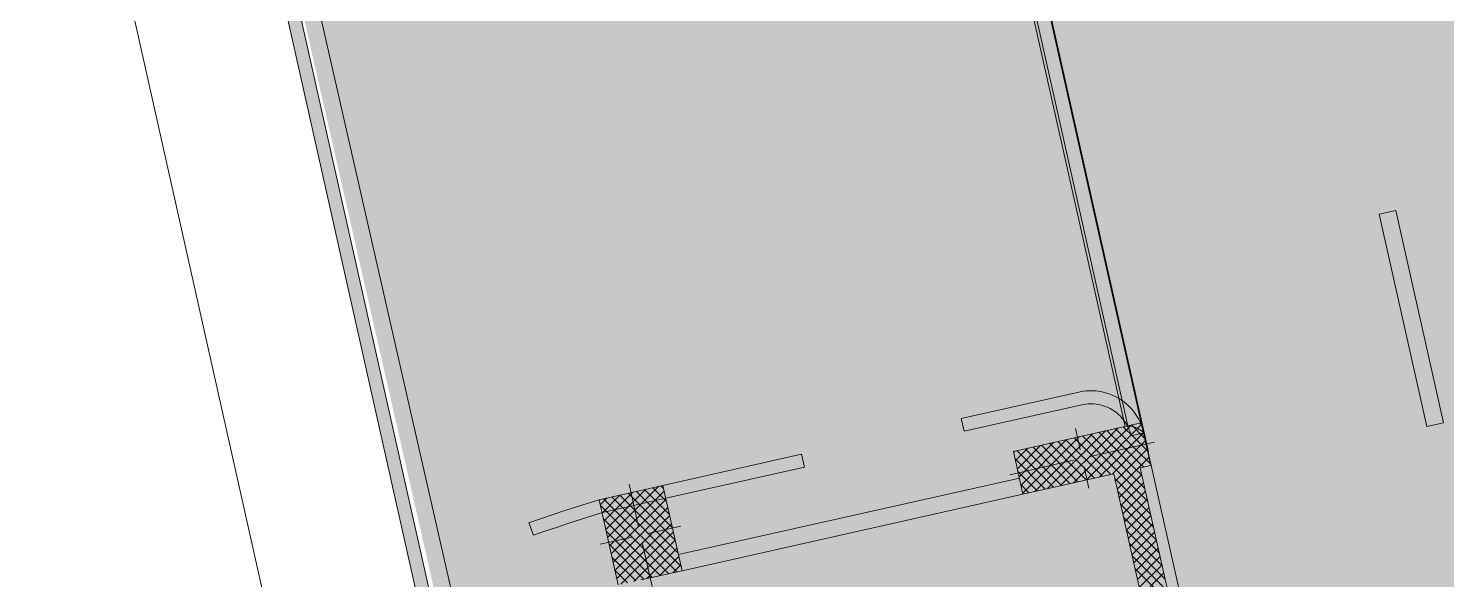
# Model space of a CAD drawing. Header units: centimetres. Extents: x -6559 to 4488, y -7535 to 372.
# Drawn here: x 150 to 1443, y -4498 to -3996 of the extents above; entities that cross this region are included whole.
import ezdxf

# ---------------------------------------------------------------- set-up
doc = ezdxf.new("R2010")
doc.units = ezdxf.units.CM
for name, color, linetype, true_color in [('PDF_ - MESI I RRUGES', 7, 'Continuous', 0x7f7f7f), ('PDF_ - rruga_ndarjet anesore', 7, 'Continuous', 0x7f7f7f), ('PDF_A - Fill Zone', 7, 'Continuous', 0x999999), ('PDF_A - Pllaka mbi bodrum', 7, 'Continuous', 0x7f7f7f), ('PDF_A - Pllaka Themel', 7, 'Continuous', 0x7f7f7f), ('PDF_A -Polyline', 7, 'Continuous', 0x7f7f7f), ('PDF_A4 - Pllaka Suterenit', 7, 'Continuous', 0x7f7f7f)]:
    doc.layers.add(name, color=color, linetype=linetype, true_color=true_color)
doc.layers.add('PDF_A - Muret', color=7, linetype='Continuous')
doc.layers.add('PDF_A - Shtyllat', color=7, linetype='Continuous')

msp = doc.modelspace()

# ---------------------------------------------------------------- hatches: boundary and pattern name
at = {"layer": 'PDF_ - rruga_ndarjet anesore', "true_color": 0xffffff, "transparency": 33554559}
for points in [[(1000.4, -4351.5), (1107.6, -4327.4), (1109.8, -4326.9), (1112, -4326.6), (1114.2, -4326.4), (1116.4, -4326.2), (1118.7, -4326.2), (1120.9, -4326.2), (1123.1, -4326.4), (1125.3, -4326.6), (1127.5, -4327), (1129.7, -4327.4), (1131.8, -4328), (1133.9, -4328.6), (1136, -4329.4), (1138.1, -4330.2), (1140.1, -4331.1), (1142.1, -4332.1), (1144, -4333.2), (1145.9, -4334.4), (1147.7, -4335.7), (1149.5, -4337), (1151.2, -4338.4), (1152.9, -4339.9), (1154.4, -4341.5), (1155.9, -4343.1), (1157.4, -4344.8), (1158.7, -4346.6), (1160, -4348.4), (1161.2, -4350.3), (1162.3, -4352.2), (1163.3, -4354.2), (1164.2, -4356.2), (1165, -4358.3), (1165.8, -4360.4), (1166.4, -4362.5), (1167, -4364.6), (1155.3, -4367.3), (1155.3, -4367.3), (1154.9, -4365.5), (1154.3, -4363.7), (1153.6, -4361.9), (1152.9, -4360.1), (1152, -4358.4), (1151.1, -4356.7), (1150.1, -4355.1), (1149, -4353.6), (1147.8, -4352.1), (1146.6, -4350.6), (1145.3, -4349.2), (1143.9, -4347.9), (1142.5, -4346.7), (1141, -4345.5), (1139.4, -4344.4), (1137.8, -4343.4), (1136.1, -4342.5), (1134.4, -4341.6), (1132.7, -4340.9), (1130.9, -4340.2), (1129.1, -4339.6), (1127.2, -4339.1), (1125.4, -4338.7), (1123.5, -4338.4), (1121.6, -4338.2), (1119.7, -4338.1), (1117.8, -4338.1), (1115.9, -4338.2), (1114, -4338.4), (1112.1, -4338.7), (1110.3, -4339), (1003, -4363.1)], [(670.1, -4425.6), (728.3, -4412.5), (854.8, -4384.1), (857.4, -4395.8), (731, -4424.1), (673.2, -4437.1), (662.7, -4440.4), (652.2, -4443.8), (641.7, -4447.2), (631.2, -4450.7), (620.8, -4454.3), (610.4, -4457.9), (606.2, -4446.7), (616.8, -4443), (627.4, -4439.4), (638.1, -4435.8), (648.7, -4432.3), (659.4, -4428.9)]]:
    msp.add_hatch(color=7, dxfattribs=at).paths.add_polyline_path(points)
at = {"layer": 'PDF_A - Fill Zone', "true_color": 0xfafafa, "transparency": 33554559}
msp.add_hatch(color=7, dxfattribs=at).paths.add_polyline_path([(-1651.8, -6859.2), (-1993.6, -5313.4), (413.9, -4764.1), (398.9, -4698.5), (555.3, -4663.4), (229.2, -3233.4), (2066.5, -2821.1), (2844.7, -6289), (855.9, -6735), (762, -6317)])
at = {"layer": 'PDF_A - Muret', "transparency": 33554559}
msp.add_hatch(color=256, dxfattribs=at).paths.add_polyline_path([(1139.4, -4401.8), (1163.7, -4396.4), (1418, -5530.2), (1404.9, -5472), (1380.6, -5477.4), (1239.4, -4847.6), (1244.1, -4846.6), (1226.7, -4768.9), (1222, -4770)])
at = {"layer": 'PDF_A - Pllaka Themel', "true_color": 0xbfbfbf, "transparency": 33554559}
msp.add_hatch(color=9, dxfattribs=at).paths.add_polyline_path([(478.9, -548.1), (1202.6, -548.1), (1202.6, 9), (1814.4, 9), (1814.4, -886.7), (1180.4, -886.7), (1182, -1526), (1116.5, -1540.7), (1125.2, -1579.5), (1092, -1586.9), (1187.6, -2013.5), (1302.8, -2528.7), (1392.9, -2931.5), (1368.6, -2936.9), (1391.3, -3037.8), (1455.8, -3023.3), (1716.6, -4186.2), (2129.1, -6022.8), (2174.8, -6012.5), (2260.4, -6393.3), (1623.3, -6536.3), (1514.6, -6051.8), (779.4, -6216.8), (673.8, -5720.2), (1385.3, -5560.6), (1387.4, -5560.1), (1389.5, -5559.5), (1391.6, -5558.8), (1393.6, -5558), (1395.6, -5557.2), (1397.6, -5556.2), (1399.5, -5555.2), (1401.3, -5554.1), (1403.1, -5552.9), (1404.9, -5551.6), (1406.6, -5550.3), (1408.2, -5548.8), (1409.8, -5547.3), (1411.3, -5545.8), (1412.7, -5544.1), (1414.1, -5542.4), (1415.3, -5540.7), (1416.5, -5538.9), (1417.7, -5537), (1418.7, -5535.1), (1419.6, -5533.1), (1420.5, -5531.2), (1421.3, -5529.1), (1422, -5527.1), (1422.5, -5525), (1423, -5522.9), (1423.4, -5520.7), (1423.7, -5518.6), (1423.9, -5516.4), (1424, -5514.3), (1424.1, -5512.1), (1424, -5509.9), (1423.8, -5507.8), (1423.5, -5505.6), (1423.2, -5503.5), (1422.7, -5501.3), (1167, -4364.6), (1165.9, -4363.6), (1164.7, -4362.7), (1163.5, -4361.8), (1162.3, -4361.1), (1161, -4360.4), (1159.6, -4359.8), (1158.2, -4359.2), (1156.8, -4358.8), (1155.4, -4358.5), (1153.9, -4358.2), (1152.4, -4358.1), (1036.1, -3839.9), (1025.3, -3791.4), (882.4, -3151.9), (935, -3140.1), (912.4, -3039.3), (859.9, -3051.1), (491.3, -1408.6), (491.3, -1065.4), (478.9, -1065.4)])
at = {"layer": 'PDF_A - Shtyllat', "true_color": 0x7f7f7f, "transparency": 33554559}
msp.add_hatch(color=8, dxfattribs=at).paths.add_polyline_path([(670.1, -4425.6), (728.3, -4412.5), (745.8, -4490.2), (708.2, -4498.6), (687.5, -4503.2)])

# ---------------------------------------------------------------- linework, layer by layer
at = {"layer": 'PDF_ - MESI I RRUGES', "lineweight": 0}
for points in [[(1381.4, -4165.3), (1396.7, -4161.9)], [(1396.7, -4161.9), (1440.3, -4355.4)], [(1424.9, -4358.9), (1381.4, -4165.3)], [(1440.3, -4355.4), (1424.9, -4358.9)]]:
    msp.add_lwpolyline(points, dxfattribs=at)
at = {"layer": 'PDF_ - MESI I RRUGES', "color": 7, "true_color": 0xffffff, "transparency": 33554559}
msp.add_solid([(1381.4, -4165.3), (1396.7, -4161.9), (1424.9, -4358.9), (1440.3, -4355.4)], dxfattribs=at)
at = {"layer": 'PDF_ - rruga_ndarjet anesore', "lineweight": 0}
for points in [[(1000.4, -4351.5), (1107.6, -4327.4)], [(1107.6, -4327.4), (1109.8, -4326.9)], [(1109.8, -4326.9), (1112, -4326.6)], [(1112, -4326.6), (1114.2, -4326.4)], [(1114.2, -4326.4), (1116.4, -4326.2)], [(1116.4, -4326.2), (1118.7, -4326.2)], [(1118.7, -4326.2), (1120.9, -4326.2)], [(1120.9, -4326.2), (1123.1, -4326.4)], [(1123.1, -4326.4), (1125.3, -4326.6)], [(1125.3, -4326.6), (1127.5, -4327)], [(1127.5, -4327), (1129.7, -4327.4)], [(1129.7, -4327.4), (1131.8, -4328)], [(1131.8, -4328), (1133.9, -4328.6)], [(1133.9, -4328.6), (1136, -4329.4)], [(1136, -4329.4), (1138.1, -4330.2)], [(1138.1, -4330.2), (1140.1, -4331.1)], [(1140.1, -4331.1), (1142.1, -4332.1)], [(1142.1, -4332.1), (1144, -4333.2)], [(1110.3, -4339), (1003, -4363.1)], [(1112.1, -4338.7), (1110.3, -4339)], [(1114, -4338.4), (1112.1, -4338.7)], [(1115.9, -4338.2), (1114, -4338.4)], [(1117.8, -4338.1), (1115.9, -4338.2)], [(1119.7, -4338.1), (1117.8, -4338.1)], [(1121.6, -4338.2), (1119.7, -4338.1)], [(1123.5, -4338.4), (1121.6, -4338.2)], [(1125.4, -4338.7), (1123.5, -4338.4)], [(1127.2, -4339.1), (1125.4, -4338.7)], [(1129.1, -4339.6), (1127.2, -4339.1)], [(1130.9, -4340.2), (1129.1, -4339.6)], [(1132.7, -4340.9), (1130.9, -4340.2)], [(1134.4, -4341.6), (1132.7, -4340.9)], [(1136.1, -4342.5), (1134.4, -4341.6)], [(1137.8, -4343.4), (1136.1, -4342.5)], [(1139.4, -4344.4), (1137.8, -4343.4)], [(1141, -4345.5), (1139.4, -4344.4)], [(1142.5, -4346.7), (1141, -4345.5)], [(1144, -4333.2), (1145.9, -4334.4)], [(1145.9, -4334.4), (1147.7, -4335.7)], [(1147.7, -4335.7), (1149.5, -4337)], [(1149.5, -4337), (1151.2, -4338.4)], [(1151.2, -4338.4), (1152.9, -4339.9)], [(1152.9, -4339.9), (1154.4, -4341.5)], [(1154.4, -4341.5), (1155.9, -4343.1)], [(1155.9, -4343.1), (1157.4, -4344.8)], [(1157.4, -4344.8), (1158.7, -4346.6)], [(1003, -4363.1), (1000.4, -4351.5)], [(1143.9, -4347.9), (1142.5, -4346.7)], [(1145.3, -4349.2), (1143.9, -4347.9)], [(1146.6, -4350.6), (1145.3, -4349.2)], [(1147.8, -4352.1), (1146.6, -4350.6)], [(1149, -4353.6), (1147.8, -4352.1)], [(1150.1, -4355.1), (1149, -4353.6)], [(1151.1, -4356.7), (1150.1, -4355.1)], [(1152, -4358.4), (1151.1, -4356.7)], [(1152.9, -4360.1), (1152, -4358.4)], [(1158.7, -4346.6), (1160, -4348.4)], [(1160, -4348.4), (1161.2, -4350.3)], [(1161.2, -4350.3), (1162.3, -4352.2)], [(1162.3, -4352.2), (1163.3, -4354.2)], [(1163.3, -4354.2), (1164.2, -4356.2)], [(1164.2, -4356.2), (1165, -4358.3)], [(1165, -4358.3), (1165.8, -4360.4)], [(1153.6, -4361.9), (1152.9, -4360.1)], [(1154.3, -4363.7), (1153.6, -4361.9)], [(1154.9, -4365.5), (1154.3, -4363.7)], [(1155.3, -4367.3), (1154.9, -4365.5)], [(1167, -4364.6), (1155.3, -4367.3)], [(1155.3, -4367.3), (1155.3, -4367.3)], [(1165.8, -4360.4), (1166.4, -4362.5)], [(1166.4, -4362.5), (1167, -4364.6)], [(728.3, -4412.5), (854.8, -4384.1)], [(854.8, -4384.1), (857.4, -4395.8)], [(857.4, -4395.8), (730.9, -4424.1)], [(670.1, -4425.6), (728.3, -4412.5)], [(627.4, -4439.4), (638.1, -4435.8)], [(638.1, -4435.8), (648.7, -4432.3)], [(648.7, -4432.3), (659.4, -4428.9)], [(659.4, -4428.9), (670.1, -4425.6)], [(730.9, -4424.1), (673.2, -4437.1)], [(606.2, -4446.7), (616.8, -4443)], [(610.4, -4457.9), (606.2, -4446.7)], [(616.8, -4443), (627.4, -4439.4)], [(641.7, -4447.2), (631.2, -4450.7)], [(652.2, -4443.8), (641.7, -4447.2)], [(662.7, -4440.4), (652.2, -4443.8)], [(673.2, -4437.1), (662.7, -4440.4)], [(620.8, -4454.3), (610.4, -4457.9)], [(631.2, -4450.7), (620.8, -4454.3)]]:
    msp.add_lwpolyline(points, dxfattribs=at)
at = {"layer": 'PDF_A - Muret', "lineweight": 0}
for points in [[(879.3, -3152.6), (1150, -4358.7)], [(1164.5, -4355.4), (893.9, -3149.4)], [(218.7, -3240.8), (534.7, -4649.1)], [(549, -4658.2), (230.4, -3238.2)], [(1155, -4357.5), (1130.7, -4363)], [(1131.8, -4362.7), (1131.8, -4362.7)], [(1133.3, -4362.4), (1133.3, -4362.4)], [(1140.8, -4360.7), (1140.7, -4360.7)], [(1143.6, -4360.1), (1143.6, -4360.1)], [(1148.2, -4359.1), (1148.2, -4359.1)], [(1142.6, -4416), (1161.7, -4396.8)], [(1165.3, -4403.5), (1159.1, -4397.4)], [(1418, -5530.2), (1163.7, -4396.4)], [(1053.5, -4405.8), (742.5, -4475.6)], [(1139.4, -4401.8), (1222, -4770)], [(1173.2, -4438.9), (1140.4, -4406.1)], [(1140.9, -4408.5), (1150, -4399.4)], [(1170.6, -4427.1), (1144.2, -4400.7)], [(1144.3, -4423.4), (1165.1, -4402.6)], [(1145.9, -4430.9), (1166.7, -4410.1)], [(1167.9, -4415.3), (1151.7, -4399.1)], [(745.8, -4490.2), (1056.7, -4420.4)], [(1175.9, -4450.7), (1143, -4417.8)], [(1147.6, -4438.4), (1168.4, -4417.6)], [(1178.5, -4462.5), (1145.6, -4429.6)], [(1149.3, -4445.8), (1170.1, -4425)], [(1151, -4453.3), (1171.8, -4432.5)], [(1181.1, -4474.3), (1148.3, -4441.4)], [(1152.6, -4460.8), (1173.4, -4440)], [(1154.3, -4468.2), (1175.1, -4447.4)], [(1183.8, -4486.1), (1150.9, -4453.2)], [(1156, -4475.7), (1176.8, -4454.9)], [(1186.4, -4497.9), (1153.6, -4465)], [(1157.7, -4483.2), (1178.5, -4462.4)], [(1159.3, -4490.7), (1180.1, -4469.8)], [(1189.1, -4509.6), (1156.2, -4476.8)], [(1161, -4498.1), (1181.8, -4477.3)], [(1162.7, -4505.6), (1183.5, -4484.8)], [(1191.7, -4521.4), (1158.9, -4488.6)], [(1164.4, -4513.1), (1185.2, -4492.3)]]:
    msp.add_lwpolyline(points, dxfattribs=at)
at = {"layer": 'PDF_A - Muret', "transparency": 33554559}
for points in [[(879.3, -3152.6), (893.9, -3149.4), (1150, -4358.7), (1164.5, -4355.4)], [(230.4, -3238.2), (546.4, -4646.5), (218.7, -3240.8), (534.7, -4649.1)], [(1130.7, -4363), (1155, -4357.5), (1130.7, -4363), (1155, -4357.5)], [(745.8, -4490.2), (742.5, -4475.6), (1056.7, -4420.4), (1053.5, -4405.8)]]:
    msp.add_solid(points, dxfattribs=at)
at = {"layer": 'PDF_A - Pllaka mbi bodrum', "lineweight": 0}
msp.add_lwpolyline([(549, -4658.2), (230.4, -3238.2)], dxfattribs=at)
at = {"layer": 'PDF_A - Pllaka Themel', "lineweight": 0}
for points in [[(1152.4, -4358.1), (1036.1, -3839.9)], [(1153.9, -4358.2), (1152.4, -4358.1)], [(1155.4, -4358.5), (1153.9, -4358.2)], [(1156.8, -4358.8), (1155.4, -4358.5)], [(1158.2, -4359.2), (1156.8, -4358.8)], [(1159.6, -4359.8), (1158.2, -4359.2)], [(1161, -4360.4), (1159.6, -4359.8)], [(1162.3, -4361.1), (1161, -4360.4)], [(1163.5, -4361.8), (1162.3, -4361.1)], [(1164.8, -4362.7), (1163.5, -4361.8)], [(1165.9, -4363.6), (1164.8, -4362.7)], [(1167, -4364.6), (1165.9, -4363.6)], [(1422.7, -5501.3), (1167, -4364.6)]]:
    msp.add_lwpolyline(points, dxfattribs=at)
at = {"layer": 'PDF_A - Shtyllat', "lineweight": 0}
for points in [[(1134.2, -4378.6), (1155, -4357.8)], [(1164.5, -4355.4), (1155, -4357.5)], [(1155, -4357.8), (1155.4, -4357.4)], [(1167.6, -4369.3), (1155.7, -4357.4)], [(1156.7, -4365.3), (1164.9, -4357.1)], [(1165, -4357.5), (1163.2, -4355.7)], [(1173.2, -4394.2), (1164.5, -4355.4)], [(1130.7, -4363), (1048, -4381.5)], [(1054.9, -4412.2), (1096.4, -4370.7)], [(1056.6, -4419.7), (1108.2, -4368)], [(1067.4, -4418), (1120, -4365.4)], [(1079.2, -4415.3), (1130.9, -4363.7)], [(1091, -4412.7), (1132.5, -4371.2)], [(1129.2, -4404.1), (1095.9, -4370.8)], [(1136.7, -4402.4), (1103.4, -4369.1)], [(1108.9, -4380.1), (1104.5, -4360.7)], [(1137.7, -4394.3), (1110.9, -4367.4)], [(1135.1, -4382.5), (1118.4, -4365.8)], [(1132.4, -4370.7), (1125.8, -4364.1)], [(1130.9, -4363.7), (1131.8, -4362.7)], [(1159.1, -4397.4), (1132.4, -4370.7)], [(1132.5, -4371.2), (1143.6, -4360.1)], [(1162.6, -4391.8), (1133.3, -4362.4)], [(1135.9, -4386.1), (1156.7, -4365.3)], [(1160, -4380), (1140.8, -4360.7)], [(1157.4, -4368.2), (1148.2, -4359.1)], [(1170.3, -4381.1), (1157.4, -4368.2)], [(1158.4, -4372.7), (1166.6, -4364.5)], [(1048, -4381.5), (1056.7, -4420.4)], [(1048.2, -4382.3), (1049.3, -4381.3)], [(1049.9, -4389.8), (1061, -4378.6)], [(1084.4, -4414.2), (1051.1, -4380.8)], [(1051.6, -4397.3), (1072.8, -4376)], [(1053.2, -4404.7), (1084.6, -4373.3)], [(1091.9, -4412.5), (1058.6, -4379.2)], [(1099.4, -4410.8), (1066.1, -4377.5)], [(1106.8, -4409.1), (1073.5, -4375.8)], [(1114.3, -4407.4), (1081, -4374.1)], [(1121.8, -4405.8), (1088.5, -4372.5)], [(1102.8, -4410), (1134.2, -4378.6)], [(1118.4, -4386.1), (1176.6, -4373.1)], [(1151.7, -4399.1), (1135.1, -4382.5)], [(1137.6, -4393.6), (1158.4, -4372.7)], [(1139.2, -4401), (1160, -4380.2)], [(1160, -4380.2), (1168.2, -4372)], [(1172.9, -4392.9), (1160, -4380)], [(1161.7, -4387.7), (1169.9, -4379.5)], [(1102.9, -4389.6), (1044.6, -4402.7)], [(1077, -4415.8), (1049.6, -4388.4)], [(1110.6, -4387.9), (1110.6, -4387.9)], [(1112.4, -4395.6), (1116.7, -4415.1)], [(1114.6, -4407.4), (1135.9, -4386.1)], [(1126.4, -4404.7), (1137.6, -4393.6)], [(1144.2, -4400.7), (1137.7, -4394.3)], [(1150, -4399.4), (1161.7, -4387.7)], [(1161.7, -4396.8), (1163.4, -4395.1)], [(1166.6, -4395.7), (1162.6, -4391.8)], [(1163.4, -4395.1), (1171.6, -4387)], [(1163.7, -4396.4), (1173.2, -4394.2)], [(1069.5, -4417.5), (1052.2, -4400.2)], [(1056.7, -4420.4), (1139.4, -4401.8)], [(1138.2, -4402.1), (1139.2, -4401)], [(728.3, -4412.5), (670.1, -4425.6)], [(672.8, -4437.7), (689.2, -4421.3)], [(674.5, -4445.1), (701, -4418.6)], [(676.2, -4452.6), (712.8, -4416)], [(677.8, -4460.1), (724.5, -4413.3)], [(679.5, -4467.5), (729.5, -4417.6)], [(744.8, -4486.1), (681.7, -4422.9)], [(742.2, -4474.3), (689.2, -4421.3)], [(739.6, -4462.5), (696.7, -4419.6)], [(706.2, -4450.1), (697.5, -4411.3)], [(736.9, -4450.7), (704.1, -4417.9)], [(734.3, -4438.9), (711.6, -4416.2)], [(731.6, -4427.1), (719.1, -4414.6)], [(729, -4415.3), (726.5, -4412.9)], [(745.8, -4490.2), (728.3, -4412.5)], [(1062, -4419.2), (1054.9, -4412)], [(670.1, -4425.6), (687.5, -4503.2)], [(671.1, -4430.2), (677.4, -4423.9)], [(733.4, -4492.9), (671.3, -4430.8)], [(740.9, -4491.2), (674.3, -4424.6)], [(681.2, -4475), (731.2, -4425)], [(682.9, -4482.5), (732.8, -4432.5)], [(725.9, -4494.6), (673.9, -4442.6)], [(684.5, -4489.9), (734.5, -4440)], [(686.2, -4497.4), (736.2, -4447.4)], [(700.2, -4459.6), (671, -4466.1)], [(718.5, -4496.3), (676.6, -4454.3)], [(690.1, -4502.6), (737.9, -4454.9)], [(707.9, -4457.9), (707.9, -4457.9)], [(715.7, -4456.1), (744.8, -4449.6)], [(711, -4497.9), (679.2, -4466.1)], [(701.9, -4500), (739.5, -4462.4)], [(709.7, -4465.6), (718.4, -4504.5)], [(713.7, -4497.3), (741.2, -4469.8)], [(703.5, -4499.6), (681.8, -4477.9)], [(725.5, -4494.7), (742.9, -4477.3)], [(737.3, -4492.1), (744.6, -4484.8)], [(696.1, -4501.3), (684.5, -4489.7)], [(708.2, -4498.6), (745.8, -4490.2)]]:
    msp.add_lwpolyline(points, dxfattribs=at)
at = {"layer": 'PDF_A - Shtyllat', "color": 8, "true_color": 0x7f7f7f, "transparency": 33554559}
for points in [[(1130.7, -4363), (1155, -4357.5), (1139.4, -4401.8), (1163.7, -4396.4)], [(1155, -4357.5), (1164.5, -4355.4), (1163.7, -4396.4), (1173.2, -4394.2)], [(1048, -4381.5), (1130.7, -4363), (1056.7, -4420.4), (1139.4, -4401.8)]]:
    msp.add_solid(points, dxfattribs=at)
at = {"layer": 'PDF_A -Polyline', "color": 7, "lineweight": 0}
msp.add_lwpolyline([(892, -3137.2), (1171.3, -4382)], dxfattribs=at)
at = {"layer": 'PDF_A4 - Pllaka Suterenit', "lineweight": 0}
for points in [[(236, -3194.8), (562, -4624.9)], [(84.3, -3265.9), (405.4, -4697)]]:
    msp.add_lwpolyline(points, dxfattribs=at)

doc.saveas('drawing.dxf')
